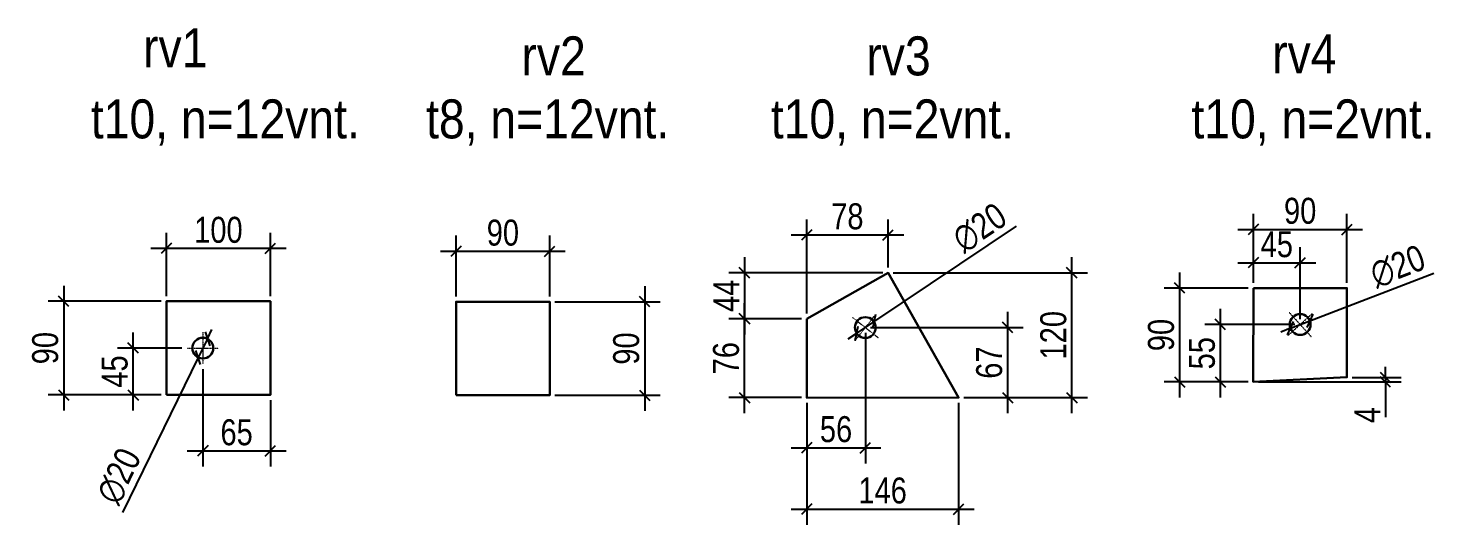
# Model space of a CAD drawing. Header units: inches. Extents: x 410 to 14125, y -819 to 571.
# Drawn here: x 11021 to 12378, y 31 to 509 of the extents above; entities that cross this region are included whole.
import ezdxf

# ---------------------------------------------------------------- set-up
doc = ezdxf.new("R2010")
doc.units = ezdxf.units.IN
doc.header["$MEASUREMENT"] = 0
doc.linetypes.add('CENTER', pattern=[2, 1.25, -0.25, 0.25, -0.25])
for name, color, linetype, lineweight in [('_AŠYS', 7, 'Continuous', 13), ('dim 1', 7, 'Continuous', 9), ('Part mark', 250, 'Continuous', 0), ('STORA', 7, 'Continuous', 40)]:
    doc.layers.add(name, color=color, linetype=linetype, lineweight=lineweight)
doc.layers.add('A_Secciones', color=7, linetype='Continuous')
doc.styles.add('arial', font='arial.ttf')
doc.styles.add('ISOPEUR', font='arial.ttf', dxfattribs={"width": 0.8})
doc.dimstyles.new('1-20', dxfattribs={"dimscale": 20, "dimtxt": 2.5, "dimasz": 1, "dimexe": 1.5, "dimexo": 0.5, "dimgap": 0.5, "dimtad": 1, "dimdec": 0, "dimrnd": 1, "dimtxsty": 'ISOPEUR', "dimblk": 'OBLIQUE', "dimcen": 2.5, "dimdle": 1.5, "dimadec": 0, "dimazin": 0, "dimtfac": 1, "dimtdec": 0, "dimtmove": 0, "dimatfit": 3, "dimldrblk": 'DOTSMALL', "dimfxl": 1, "dimarcsym": 0})

# ---------------------------------------------------------------- blocks, each defined once
blk = doc.blocks.new('_Oblique')
at = {"color": 0, "linetype": 'ByBlock', "lineweight": -2}
blk.add_line((-0.5, -0.5), (0.5, 0.5), dxfattribs=at)
blk = doc.blocks.new('*D269')
at = {"color": 0, "lineweight": -2}
for p, q in [((11154.3, 251.4), (11154.3, 312.3)), ((11254.3, 251.4), (11254.3, 312.3)), ((11269.3, 297.3), (11139.3, 297.3))]:
    blk.add_line(p, q, dxfattribs=at)
at = {"layer": 'Defpoints', "color": 0}
for p in [(11154.3, 297.3), (11154.3, 246.4), (11254.3, 246.4)]:
    blk.add_point(p, dxfattribs=at)
at = {"color": 0, "linetype": 'ByBlock', "lineweight": -2, "xscale": 10, "yscale": 10, "zscale": 10, "rotation": 180}
blk.add_blockref('_Oblique', (11154.3, 297.3), dxfattribs=at)
at = {"color": 0, "linetype": 'ByBlock', "lineweight": -2, "xscale": 10, "yscale": 10, "zscale": 10}
blk.add_blockref('_Oblique', (11254.3, 297.3), dxfattribs=at)
at = {"color": 0, "lineweight": 5, "insert": (11204.3, 315), "char_height": 25, "attachment_point": 5, "style": 'ISOPEUR'}
blk.add_mtext('100', dxfattribs=at)
blk = doc.blocks.new('_DotSmall')
at = {"color": 0, "linetype": 'ByBlock', "const_width": 0.5}
blk.add_lwpolyline([(-0.0625, 0, 1), (0.0625, 0, 1)], format="xyb", close=True, dxfattribs=at)
blk = doc.blocks.new('*D270')
at = {"color": 0, "lineweight": -2}
for p, q in [((11055.5, 261.4), (11055.5, 141.4)), ((11149.3, 246.4), (11040.5, 246.4)), ((11149.3, 156.4), (11040.5, 156.4))]:
    blk.add_line(p, q, dxfattribs=at)
at = {"layer": 'Defpoints', "color": 0}
for p in [(11154.3, 246.4), (11055.5, 156.4), (11154.3, 156.4)]:
    blk.add_point(p, dxfattribs=at)
at = {"color": 0, "linetype": 'ByBlock', "lineweight": -2, "xscale": 10, "yscale": 10, "zscale": 10}
for p, rotation in [((11055.5, 246.4), 90), ((11055.5, 156.4), 270)]:
    blk.add_blockref('_Oblique', p, dxfattribs=dict(at, rotation=rotation))
at = {"color": 0, "lineweight": 5, "insert": (11037.8, 201.4), "char_height": 25, "attachment_point": 5, "rotation": 90, "style": 'ISOPEUR'}
blk.add_mtext('90', dxfattribs=at)
blk = doc.blocks.new('*D271')
at = {"color": 0, "lineweight": -2}
for p, q in [((11189.3, 181.2), (11189.3, 87.6)), ((11254.3, 151.4), (11254.3, 87.6)), ((11174.3, 102.6), (11269.3, 102.6))]:
    blk.add_line(p, q, dxfattribs=at)
at = {"layer": 'Defpoints', "color": 0}
for p in [(11189.3, 186.2), (11254.3, 156.4), (11254.3, 102.6)]:
    blk.add_point(p, dxfattribs=at)
at = {"color": 0, "linetype": 'ByBlock', "lineweight": -2, "xscale": 10, "yscale": 10, "zscale": 10, "rotation": 180}
blk.add_blockref('_Oblique', (11189.3, 102.6), dxfattribs=at)
at = {"color": 0, "linetype": 'ByBlock', "lineweight": -2, "xscale": 10, "yscale": 10, "zscale": 10}
blk.add_blockref('_Oblique', (11254.3, 102.6), dxfattribs=at)
at = {"color": 0, "lineweight": 5, "insert": (11221.8, 120.3), "char_height": 25, "attachment_point": 5, "style": 'ISOPEUR'}
blk.add_mtext('65', dxfattribs=at)
blk = doc.blocks.new('*D272')
at = {"color": 0, "lineweight": -2}
for p, q in [((11193.7, 210.4), (11198.1, 219.3)), ((11193.7, 210.4), (11184.9, 192.4)), ((11184.9, 192.4), (11112.1, 43.2))]:
    blk.add_line(p, q, dxfattribs=at)
at = {"layer": 'Defpoints', "color": 0}
for p in [(11193.7, 210.4), (11184.9, 192.4)]:
    blk.add_point(p, dxfattribs=at)
at = {"color": 0, "linetype": 'ByBlock', "lineweight": -2, "xscale": 10, "yscale": 10, "zscale": 10}
for p, rotation in [((11193.7, 210.4), 243.9754473923168), ((11184.9, 192.4), 63.9754473923168)]:
    blk.add_blockref('_Oblique', p, dxfattribs=dict(at, rotation=rotation))
at = {"color": 0, "lineweight": 5, "insert": (11108.7, 78.4), "char_height": 25, "attachment_point": 5, "rotation": 63.9754, "style": 'ISOPEUR'}
blk.add_mtext('∅20', dxfattribs=at)
blk = doc.blocks.new('*D273')
at = {"color": 0, "lineweight": -2}
for p, q in [((11122.3, 141.4), (11122.3, 216.4)), ((11169.1, 201.4), (11107.3, 201.4)), ((11149.3, 156.4), (11107.3, 156.4))]:
    blk.add_line(p, q, dxfattribs=at)
at = {"layer": 'Defpoints', "color": 0}
for p in [(11122.3, 201.4), (11174.1, 201.4), (11154.3, 156.4)]:
    blk.add_point(p, dxfattribs=at)
at = {"color": 0, "linetype": 'ByBlock', "lineweight": -2, "xscale": 10, "yscale": 10, "zscale": 10}
for p, rotation in [((11122.3, 201.4), 90), ((11122.3, 156.4), 270)]:
    blk.add_blockref('_Oblique', p, dxfattribs=dict(at, rotation=rotation))
at = {"color": 0, "lineweight": 5, "insert": (11104.6, 178.9), "char_height": 25, "attachment_point": 5, "rotation": 90, "style": 'ISOPEUR'}
blk.add_mtext('45', dxfattribs=at)
blk = doc.blocks.new('*D274')
at = {"color": 0, "lineweight": -2}
for p, q in [((11432.9, 251), (11432.9, 309.6)), ((11522.9, 251), (11522.9, 309.6)), ((11417.9, 294.6), (11537.9, 294.6))]:
    blk.add_line(p, q, dxfattribs=at)
at = {"layer": 'Defpoints', "color": 0}
for p in [(11522.9, 294.6), (11432.9, 246), (11522.9, 246)]:
    blk.add_point(p, dxfattribs=at)
at = {"color": 0, "linetype": 'ByBlock', "lineweight": -2, "xscale": 10, "yscale": 10, "zscale": 10, "rotation": 180}
blk.add_blockref('_Oblique', (11432.9, 294.6), dxfattribs=at)
at = {"color": 0, "linetype": 'ByBlock', "lineweight": -2, "xscale": 10, "yscale": 10, "zscale": 10}
blk.add_blockref('_Oblique', (11522.9, 294.6), dxfattribs=at)
at = {"color": 0, "lineweight": 5, "insert": (11477.9, 312.3), "char_height": 25, "attachment_point": 5, "style": 'ISOPEUR'}
blk.add_mtext('90', dxfattribs=at)
blk = doc.blocks.new('*D275')
at = {"color": 0, "lineweight": -2}
for p, q in [((11614.3, 261), (11614.3, 141)), ((11527.9, 246), (11629.3, 246)), ((11527.9, 156), (11629.3, 156))]:
    blk.add_line(p, q, dxfattribs=at)
at = {"layer": 'Defpoints', "color": 0}
for p in [(11522.9, 246), (11522.9, 156), (11614.3, 156)]:
    blk.add_point(p, dxfattribs=at)
at = {"color": 0, "linetype": 'ByBlock', "lineweight": -2, "xscale": 10, "yscale": 10, "zscale": 10}
for p, rotation in [((11614.3, 246), 90), ((11614.3, 156), 270)]:
    blk.add_blockref('_Oblique', p, dxfattribs=dict(at, rotation=rotation))
at = {"color": 0, "lineweight": 5, "insert": (11596.6, 201), "char_height": 25, "attachment_point": 5, "rotation": 90, "style": 'ISOPEUR'}
blk.add_mtext('90', dxfattribs=at)
blk = doc.blocks.new('G$CCBECB76F')
at = {"layer": '_AŠYS', "color": 20, "linetype": 'CENTER', "lineweight": 5, "ltscale": 0.005, "true_color": 0xf93f26}
for p, q in [((0, -15.6), (0, 15.6)), ((-15.6, 0), (15.6, 0))]:
    blk.add_line(p, q, dxfattribs=at)
at = {"layer": 'A_Secciones', "lineweight": 30}
blk.add_lwpolyline([(-49.5, -28.3), (-2.7, -87.9), (112.2, 2.4), (-15.2, 54.9)], close=True, dxfattribs=at)
at = {"layer": 'STORA', "lineweight": 30}
blk.add_circle((0, 0), 10, dxfattribs=at)
blk = doc.blocks.new('*D276')
at = {"color": 0, "lineweight": -2}
for p, q in [((11770.1, 148.8), (11770.1, 31.5)), ((11916.2, 148.8), (11916.2, 31.5)), ((11755.1, 46.5), (11931.2, 46.5))]:
    blk.add_line(p, q, dxfattribs=at)
at = {"layer": 'Defpoints', "color": 0}
for p in [(11770.1, 153.8), (11916.2, 153.8), (11916.2, 46.5)]:
    blk.add_point(p, dxfattribs=at)
at = {"color": 0, "linetype": 'ByBlock', "lineweight": -2, "xscale": 10, "yscale": 10, "zscale": 10, "rotation": 180}
blk.add_blockref('_Oblique', (11770.1, 46.5), dxfattribs=at)
at = {"color": 0, "linetype": 'ByBlock', "lineweight": -2, "xscale": 10, "yscale": 10, "zscale": 10}
blk.add_blockref('_Oblique', (11916.2, 46.5), dxfattribs=at)
at = {"color": 0, "lineweight": 5, "insert": (11843.1, 64.3), "char_height": 25, "attachment_point": 5, "style": 'ISOPEUR'}
blk.add_mtext('146', dxfattribs=at)
blk = doc.blocks.new('*D277')
at = {"color": 0, "lineweight": -2}
for p, q in [((12025.1, 138.8), (12025.1, 288.8)), ((11853.4, 273.8), (12040.1, 273.8)), ((11921.2, 153.8), (12040.1, 153.8))]:
    blk.add_line(p, q, dxfattribs=at)
at = {"layer": 'Defpoints', "color": 0}
for p in [(11848.4, 273.8), (12025.1, 273.8), (11916.2, 153.8)]:
    blk.add_point(p, dxfattribs=at)
at = {"color": 0, "linetype": 'ByBlock', "lineweight": -2, "xscale": 10, "yscale": 10, "zscale": 10}
for p, rotation in [((12025.1, 273.8), 90), ((12025.1, 153.8), 270)]:
    blk.add_blockref('_Oblique', p, dxfattribs=dict(at, rotation=rotation))
at = {"color": 0, "lineweight": 5, "insert": (12007.4, 213.8), "char_height": 25, "attachment_point": 5, "rotation": 90, "style": 'ISOPEUR'}
blk.add_mtext('120', dxfattribs=at)
blk = doc.blocks.new('*D278')
at = {"color": 0, "lineweight": -2}
for p, q in [((11710.3, 138.8), (11710.3, 244.6)), ((11765.1, 229.6), (11695.3, 229.6)), ((11765.1, 153.8), (11695.3, 153.8))]:
    blk.add_line(p, q, dxfattribs=at)
at = {"layer": 'Defpoints', "color": 0}
for p in [(11710.3, 229.6), (11770.1, 229.6), (11770.1, 153.8)]:
    blk.add_point(p, dxfattribs=at)
at = {"color": 0, "linetype": 'ByBlock', "lineweight": -2, "xscale": 10, "yscale": 10, "zscale": 10}
for p, rotation in [((11710.3, 229.6), 90), ((11710.3, 153.8), 270)]:
    blk.add_blockref('_Oblique', p, dxfattribs=dict(at, rotation=rotation))
at = {"color": 0, "lineweight": 5, "insert": (11692.6, 191.7), "char_height": 25, "attachment_point": 5, "rotation": 90, "style": 'ISOPEUR'}
blk.add_mtext('76', dxfattribs=at)
blk = doc.blocks.new('*D279')
at = {"color": 0, "lineweight": -2}
for p, q in [((11710.3, 288.8), (11710.3, 214.6)), ((11843.4, 273.8), (11695.3, 273.8)), ((11765.1, 229.6), (11695.3, 229.6))]:
    blk.add_line(p, q, dxfattribs=at)
at = {"layer": 'Defpoints', "color": 0}
for p in [(11848.4, 273.8), (11710.3, 229.6), (11770.1, 229.6)]:
    blk.add_point(p, dxfattribs=at)
at = {"color": 0, "linetype": 'ByBlock', "lineweight": -2, "xscale": 10, "yscale": 10, "zscale": 10}
for p, rotation in [((11710.3, 273.8), 90), ((11710.3, 229.6), 270)]:
    blk.add_blockref('_Oblique', p, dxfattribs=dict(at, rotation=rotation))
at = {"color": 0, "lineweight": 5, "insert": (11692.8, 251.7), "char_height": 25, "attachment_point": 5, "rotation": 90, "style": 'ISOPEUR'}
blk.add_mtext('44', dxfattribs=at)
blk = doc.blocks.new('*D280')
at = {"color": 0, "lineweight": -2}
for p, q in [((11963.4, 138.8), (11963.4, 236.2)), ((11831.5, 221.2), (11978.4, 221.2)), ((11921.2, 153.8), (11978.4, 153.8))]:
    blk.add_line(p, q, dxfattribs=at)
at = {"layer": 'Defpoints', "color": 0}
for p in [(11826.5, 221.2), (11963.4, 221.2), (11916.2, 153.8)]:
    blk.add_point(p, dxfattribs=at)
at = {"color": 0, "linetype": 'ByBlock', "lineweight": -2, "xscale": 10, "yscale": 10, "zscale": 10}
for p, rotation in [((11963.4, 221.2), 90), ((11963.4, 153.8), 270)]:
    blk.add_blockref('_Oblique', p, dxfattribs=dict(at, rotation=rotation))
at = {"color": 0, "lineweight": 5, "insert": (11945.7, 187.5), "char_height": 25, "attachment_point": 5, "rotation": 90, "style": 'ISOPEUR'}
blk.add_mtext('67', dxfattribs=at)
blk = doc.blocks.new('*D281')
at = {"color": 0, "lineweight": -2}
for p, q in [((11826.5, 216.2), (11826.5, 90.5)), ((11770.1, 148.8), (11770.1, 90.5)), ((11755.1, 105.5), (11841.5, 105.5))]:
    blk.add_line(p, q, dxfattribs=at)
at = {"layer": 'Defpoints', "color": 0}
for p in [(11826.5, 221.2), (11770.1, 153.8), (11826.5, 105.5)]:
    blk.add_point(p, dxfattribs=at)
at = {"color": 0, "linetype": 'ByBlock', "lineweight": -2, "xscale": 10, "yscale": 10, "zscale": 10, "rotation": 180}
blk.add_blockref('_Oblique', (11770.1, 105.5), dxfattribs=at)
at = {"color": 0, "linetype": 'ByBlock', "lineweight": -2, "xscale": 10, "yscale": 10, "zscale": 10}
blk.add_blockref('_Oblique', (11826.5, 105.5), dxfattribs=at)
at = {"color": 0, "lineweight": 5, "insert": (11798.3, 123.3), "char_height": 25, "attachment_point": 5, "style": 'ISOPEUR'}
blk.add_mtext('56', dxfattribs=at)
blk = doc.blocks.new('*D282')
at = {"color": 0, "lineweight": -2}
for p, q in [((11770.1, 234.6), (11770.1, 325.2)), ((11848.4, 278.8), (11848.4, 325.2)), ((11755.1, 310.2), (11863.4, 310.2))]:
    blk.add_line(p, q, dxfattribs=at)
at = {"layer": 'Defpoints', "color": 0}
for p in [(11848.4, 310.2), (11848.4, 273.8), (11770.1, 229.6)]:
    blk.add_point(p, dxfattribs=at)
at = {"color": 0, "linetype": 'ByBlock', "lineweight": -2, "xscale": 10, "yscale": 10, "zscale": 10, "rotation": 180}
blk.add_blockref('_Oblique', (11770.1, 310.2), dxfattribs=at)
at = {"color": 0, "linetype": 'ByBlock', "lineweight": -2, "xscale": 10, "yscale": 10, "zscale": 10}
blk.add_blockref('_Oblique', (11848.4, 310.2), dxfattribs=at)
at = {"color": 0, "lineweight": 5, "insert": (11809.2, 328), "char_height": 25, "attachment_point": 5, "style": 'ISOPEUR'}
blk.add_mtext('78', dxfattribs=at)
blk = doc.blocks.new('*D283')
at = {"color": 0, "lineweight": -2}
for p, q in [((11834.8, 226.8), (11971.8, 318.6)), ((11818.1, 215.6), (11834.8, 226.8)), ((11818.1, 215.6), (11809.8, 210.1))]:
    blk.add_line(p, q, dxfattribs=at)
at = {"layer": 'Defpoints', "color": 0}
for p in [(11834.8, 226.8), (11818.1, 215.6)]:
    blk.add_point(p, dxfattribs=at)
at = {"color": 0, "linetype": 'ByBlock', "lineweight": -2, "xscale": 10, "yscale": 10, "zscale": 10}
for p, rotation in [((11834.8, 226.8), 213.816976707419), ((11818.1, 215.6), 33.81697670741907)]:
    blk.add_blockref('_Oblique', p, dxfattribs=dict(at, rotation=rotation))
at = {"color": 0, "lineweight": 5, "insert": (11936.5, 317.1), "char_height": 25, "attachment_point": 5, "rotation": 33.817, "style": 'ISOPEUR'}
blk.add_mtext('∅20', dxfattribs=at)
blk = doc.blocks.new('G$C0D2468A8')
at = {"lineweight": 5}
for p, q in [((57, 2.2), (2.2, 67.3)), ((22.5, -26.8), (57, 2.2))]:
    blk.add_line(p, q, dxfattribs=at)
at = {"layer": '_AŠYS', "color": 20, "linetype": 'CENTER', "lineweight": 5, "ltscale": 0.005, "true_color": 0xf93f26}
for p, q in [((2.1, 15.4), (-2.1, -15.4)), ((15.4, -2.1), (-15.4, 2.1))]:
    blk.add_line(p, q, dxfattribs=at)
at = {"layer": 'A_Secciones', "lineweight": 30}
blk.add_lwpolyline([(57, 2.2), (-1, 71.2), (-67.1, 9.9), (-11.9, -55.7)], close=True, dxfattribs=at)
at = {"layer": 'STORA', "lineweight": 30}
blk.add_circle((0, 0), 10, dxfattribs=at)
blk = doc.blocks.new('*D284')
at = {"color": 0, "lineweight": -2}
for p, q in [((12254, 227.7), (12373.3, 273.5)), ((12235.3, 220.5), (12226, 216.9)), ((12235.3, 220.5), (12254, 227.7))]:
    blk.add_line(p, q, dxfattribs=at)
at = {"layer": 'Defpoints', "color": 0}
for p in [(12235.3, 220.5), (12254, 227.7)]:
    blk.add_point(p, dxfattribs=at)
at = {"color": 0, "linetype": 'ByBlock', "lineweight": -2, "xscale": 10, "yscale": 10, "zscale": 10}
for p, rotation in [((12254, 227.7), 201.0080552698061), ((12235.3, 220.5), 21.00805526980612)]:
    blk.add_blockref('_Oblique', p, dxfattribs=dict(at, rotation=rotation))
at = {"color": 0, "lineweight": 5, "insert": (12338.5, 279.9), "char_height": 25, "attachment_point": 5, "rotation": 21.0081, "style": 'ISOPEUR'}
blk.add_mtext('∅20', dxfattribs=at)
blk = doc.blocks.new('*D285')
at = {"color": 0, "lineweight": -2}
for p, q in [((12199.7, 264.1), (12199.7, 330.5)), ((12289.7, 264.1), (12289.7, 330.5)), ((12184.7, 315.5), (12304.7, 315.5))]:
    blk.add_line(p, q, dxfattribs=at)
at = {"layer": 'Defpoints', "color": 0}
for p in [(12289.7, 315.5), (12199.7, 259.1), (12289.7, 259.1)]:
    blk.add_point(p, dxfattribs=at)
at = {"color": 0, "linetype": 'ByBlock', "lineweight": -2, "xscale": 10, "yscale": 10, "zscale": 10, "rotation": 180}
blk.add_blockref('_Oblique', (12199.7, 315.5), dxfattribs=at)
at = {"color": 0, "linetype": 'ByBlock', "lineweight": -2, "xscale": 10, "yscale": 10, "zscale": 10}
blk.add_blockref('_Oblique', (12289.7, 315.5), dxfattribs=at)
at = {"color": 0, "lineweight": 5, "insert": (12244.7, 333.3), "char_height": 25, "attachment_point": 5, "style": 'ISOPEUR'}
blk.add_mtext('90', dxfattribs=at)
blk = doc.blocks.new('*D286')
at = {"color": 0, "lineweight": -2}
for p, q in [((12128.8, 274.1), (12128.8, 153.9)), ((12194.7, 259.1), (12113.8, 259.1)), ((12194.7, 168.9), (12113.8, 168.9))]:
    blk.add_line(p, q, dxfattribs=at)
at = {"layer": 'Defpoints', "color": 0}
for p in [(12199.7, 259.1), (12128.8, 168.9), (12199.7, 168.9)]:
    blk.add_point(p, dxfattribs=at)
at = {"color": 0, "linetype": 'ByBlock', "lineweight": -2, "xscale": 10, "yscale": 10, "zscale": 10}
for p, rotation in [((12128.8, 259.1), 90), ((12128.8, 168.9), 270)]:
    blk.add_blockref('_Oblique', p, dxfattribs=dict(at, rotation=rotation))
at = {"color": 0, "lineweight": 5, "insert": (12111, 214), "char_height": 25, "attachment_point": 5, "rotation": 90, "style": 'ISOPEUR'}
blk.add_mtext('90', dxfattribs=at)
blk = doc.blocks.new('*D287')
at = {"color": 0, "lineweight": -2}
for p, q in [((12326.7, 173.3), (12326.7, 183.3)), ((12204.7, 168.9), (12341.7, 168.9)), ((12294.7, 173.3), (12341.7, 173.3)), ((12326.7, 173.3), (12326.7, 168.9)), ((12326.7, 168.9), (12326.7, 135.1))]:
    blk.add_line(p, q, dxfattribs=at)
at = {"layer": 'Defpoints', "color": 0}
for p in [(12199.7, 168.9), (12289.7, 173.3), (12326.7, 168.9)]:
    blk.add_point(p, dxfattribs=at)
at = {"color": 0, "linetype": 'ByBlock', "lineweight": -2, "xscale": 10, "yscale": 10, "zscale": 10}
for p, rotation in [((12326.7, 173.3), 270), ((12326.7, 168.9), 90)]:
    blk.add_blockref('_Oblique', p, dxfattribs=dict(at, rotation=rotation))
at = {"color": 0, "lineweight": 5, "insert": (12309.2, 137), "char_height": 25, "attachment_point": 5, "rotation": 90, "style": 'ISOPEUR'}
blk.add_mtext('4', dxfattribs=at)
blk = doc.blocks.new('*D288')
at = {"color": 0, "lineweight": -2}
for p, q in [((12168, 153.9), (12168, 239.1)), ((12239.7, 224.1), (12153, 224.1)), ((12194.7, 168.9), (12153, 168.9))]:
    blk.add_line(p, q, dxfattribs=at)
at = {"layer": 'Defpoints', "color": 0}
for p in [(12168, 224.1), (12244.7, 224.1), (12199.7, 168.9)]:
    blk.add_point(p, dxfattribs=at)
at = {"color": 0, "linetype": 'ByBlock', "lineweight": -2, "xscale": 10, "yscale": 10, "zscale": 10}
for p, rotation in [((12168, 224.1), 90), ((12168, 168.9), 270)]:
    blk.add_blockref('_Oblique', p, dxfattribs=dict(at, rotation=rotation))
at = {"color": 0, "lineweight": 5, "insert": (12150.3, 196.5), "char_height": 25, "attachment_point": 5, "rotation": 90, "style": 'ISOPEUR'}
blk.add_mtext('55', dxfattribs=at)
blk = doc.blocks.new('*D289')
at = {"color": 0, "lineweight": -2}
for p, q in [((12199.7, 264.1), (12199.7, 298.5)), ((12244.7, 229.1), (12244.7, 298.5)), ((12184.7, 283.5), (12259.7, 283.5))]:
    blk.add_line(p, q, dxfattribs=at)
at = {"layer": 'Defpoints', "color": 0}
for p in [(12244.7, 283.5), (12199.7, 259.1), (12244.7, 224.1)]:
    blk.add_point(p, dxfattribs=at)
at = {"color": 0, "linetype": 'ByBlock', "lineweight": -2, "xscale": 10, "yscale": 10, "zscale": 10, "rotation": 180}
blk.add_blockref('_Oblique', (12199.7, 283.5), dxfattribs=at)
at = {"color": 0, "linetype": 'ByBlock', "lineweight": -2, "xscale": 10, "yscale": 10, "zscale": 10}
blk.add_blockref('_Oblique', (12244.7, 283.5), dxfattribs=at)
at = {"color": 0, "lineweight": 5, "insert": (12222.2, 301.2), "char_height": 25, "attachment_point": 5, "style": 'ISOPEUR'}
blk.add_mtext('45', dxfattribs=at)

msp = doc.modelspace()

# ---------------------------------------------------------------- linework, layer by layer
at = {"layer": '_AŠYS', "color": 20, "linetype": 'CENTER', "lineweight": 5, "ltscale": 0.005, "true_color": 0xf93f26}
for p, q in [((11189.3, 216.6), (11189.3, 186.2)), ((11174.1, 201.4), (11204.5, 201.4))]:
    msp.add_line(p, q, dxfattribs=at)
at = {"layer": 'dim 1', "lineweight": 30}
for points in [[(11154.3, 156.4), (11254.3, 156.4), (11254.3, 246.4), (11154.3, 246.4)], [(11432.9, 156), (11522.9, 156), (11522.9, 246), (11432.9, 246)]]:
    msp.add_lwpolyline(points, close=True, dxfattribs=at)
msp.add_circle((11189.3, 201.4), 10, dxfattribs=at)

# ---------------------------------------------------------------- block references
at = {"lineweight": 5}
for name, p, rotation in [('G$C0D2468A8', (12244.7, 224.1), 139.9453079839493), ('G$CCBECB76F', (11826.5, 221.2), 321.8643713708482)]:
    msp.add_blockref(name, p, dxfattribs=dict(at, rotation=rotation))

# ---------------------------------------------------------------- texts
at = {"layer": 'dim 1', "lineweight": 5, "style": 'arial', "width": 0.85}
msp.add_text('rv1', height=37.5, dxfattribs=at).set_placement((11131.9, 471.6))
at = {"layer": 'Part mark', "style": 'arial', "width": 0.85}
for s, p in [('rv4', (12217.8, 465.8)), ('rv2', (11495.8, 463.7)), ('rv3', (11827.5, 463.7)), ('t10, n=12vnt.', (11081.6, 403.1)), ('t8, n=12vnt.', (11404, 403.1)), ('t10, n=2vnt.', (11735.6, 403.1)), ('t10, n=2vnt.', (12140.1, 403.1))]:
    msp.add_text(s, height=37.5, dxfattribs=at).set_placement(p)

# ---------------------------------------------------------------- dimensions: what is measured, and where the dimension line sits
at = {"lineweight": 5}
for base, p1, p2, picture, middle in [((11848.4, 310.2), (11770.1, 229.6), (11848.4, 273.8), '*D282', (11809.2, 328)), ((12289.7, 315.5), (12199.7, 259.1), (12289.7, 259.1), '*D285', (12244.7, 333.3)), ((11154.3, 297.3), (11254.3, 246.4), (11154.3, 246.4), '*D269', (11204.3, 315)), ((11522.9, 294.6), (11432.9, 246), (11522.9, 246), '*D274', (11477.9, 312.3)), ((12244.7, 283.5), (12199.7, 259.1), (12244.7, 224.1), '*D289', (12222.2, 301.2)), ((11826.5, 105.5), (11770.1, 153.8), (11826.5, 221.2), '*D281', (11798.3, 123.3)), ((11254.3, 102.6), (11189.3, 186.2), (11254.3, 156.4), '*D271', (11221.8, 120.3)), ((11916.2, 46.5), (11770.1, 153.8), (11916.2, 153.8), '*D276', (11843.1, 64.3))]:
    dim = msp.add_linear_dim(base=base, p1=p1, p2=p2, dimstyle='1-20', override={"dimscale": 10, "dimtxsty": 'ISOPEUR', "dimldrblk": 'DotSmall'}, dxfattribs=at)
    dim.commit()
    dim.dimension.update_dxf_attribs({"geometry": picture, "text_midpoint": middle})
for p1, p2, picture, middle in [((11818.1, 215.6), (11834.8, 226.8), '*D283', (11946.7, 301.8)), ((12235.3, 220.5), (12254, 227.7), '*D284', (12345.2, 262.7)), ((11193.7, 210.4), (11184.9, 192.4), '*D272', (11125.3, 70.3))]:
    dim = msp.add_diameter_dim_2p(p1=p1, p2=p2, dimstyle='1-20', override={"dimscale": 10, "dimtxsty": 'ISOPEUR', "dimldrblk": 'DotSmall'}, dxfattribs=at)
    dim.commit()
    dim.dimension.update_dxf_attribs({"geometry": picture, "text_midpoint": middle, "dimtype": 163})
for base, p1, p2, picture, middle in [((11710.3, 229.6), (11848.4, 273.8), (11770.1, 229.6), '*D279', (11692.8, 251.7)), ((12025.1, 273.8), (11916.2, 153.8), (11848.4, 273.8), '*D277', (12007.4, 213.8)), ((12128.8, 168.9), (12199.7, 259.1), (12199.7, 168.9), '*D286', (12111, 214)), ((11055.5, 156.4), (11154.3, 246.4), (11154.3, 156.4), '*D270', (11037.8, 201.4)), ((11614.3, 156), (11522.9, 246), (11522.9, 156), '*D275', (11596.6, 201)), ((11710.3, 229.6), (11770.1, 153.8), (11770.1, 229.6), '*D278', (11692.6, 191.7)), ((11963.4, 221.2), (11916.2, 153.8), (11826.5, 221.2), '*D280', (11945.7, 187.5)), ((12168, 224.1), (12199.7, 168.9), (12244.7, 224.1), '*D288', (12150.3, 196.5)), ((11122.3, 201.4), (11154.3, 156.4), (11174.1, 201.4), '*D273', (11104.6, 178.9)), ((12326.7, 168.9), (12289.7, 173.3), (12199.7, 168.9), '*D287', (12309.2, 137))]:
    dim = msp.add_linear_dim(base=base, p1=p1, p2=p2, angle=90, dimstyle='1-20', override={"dimscale": 10, "dimtxsty": 'ISOPEUR', "dimldrblk": 'DotSmall'}, dxfattribs=at)
    dim.commit()
    dim.dimension.update_dxf_attribs({"geometry": picture, "text_midpoint": middle})

doc.saveas('drawing.dxf')
